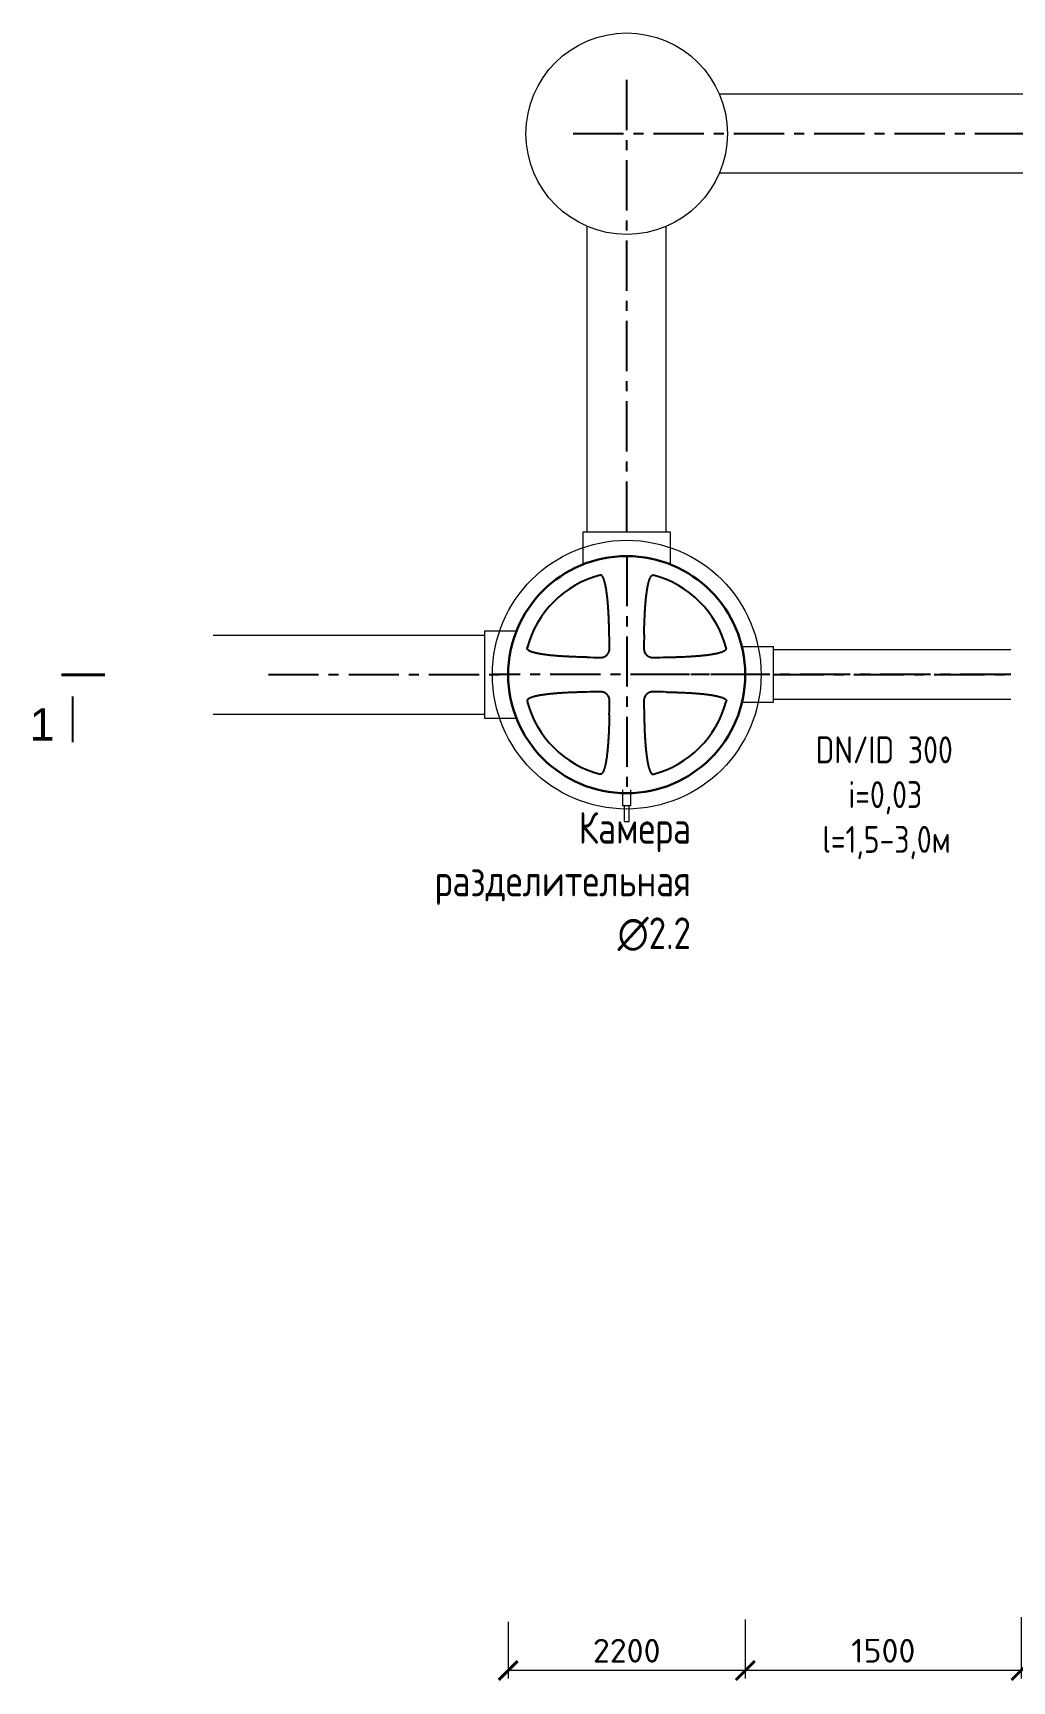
# Model space of a CAD drawing. Header units: millimetres. Extents: x 313506 to 417817, y -39276 to 9875.
# Drawn here: x 313506 to 319700, y -39276 to -28850 of the extents above; entities that cross this region are included whole.
import ezdxf

# ---------------------------------------------------------------- set-up
doc = ezdxf.new("R2010")
doc.units = ezdxf.units.MM
doc.linetypes.add('осевая', pattern=[50.8, 31.75, -6.35, 6.35, -6.35])
doc.layers.add('Системный слой', color=7, linetype='Continuous')
doc.styles.add('ARTEM Arial', font='simplex.shx')
doc.styles.add('ARTEM GOST', font='GOST_A.TTF')
doc.dimstyles.new('ARTEM', dxfattribs={"dimtxt": 70, "dimasz": 50, "dimexe": 35, "dimexo": 15, "dimgap": 10, "dimtad": 1, "dimdec": 0, "dimtxsty": 'ARTEM Arial', "dimcen": 2.5, "dimclrd": 7, "dimclre": 7, "dimclrt": 7, "dimadec": 0, "dimazin": 0, "dimtfac": 1, "dimtdec": 0, "dimtmove": 0, "dimatfit": 3, "dimfxl": 1, "dimlwd": 15, "dimlwe": 15, "dimarcsym": 0})

# ---------------------------------------------------------------- blocks, each defined once
blk = doc.blocks.new('_ArchTick')
at = {"color": 0, "linetype": 'ByBlock', "const_width": 0.15}
blk.add_lwpolyline([(-0.5, -0.5), (0.5, 0.5)], dxfattribs=at)
blk = doc.blocks.new('*D345')
at = {"color": 7, "lineweight": 15, "transparency": 16777216}
for p, q in [((319757, -38872), (319757, -39259)), ((327757, -38887), (327757, -39259)), ((327757, -39209), (319757, -39209))]:
    blk.add_line(p, q, dxfattribs=at)
at = {"layer": 'Defpoints', "color": 0, "lineweight": 20, "transparency": 16777216}
for p in [(319757, -38857), (327757, -38872), (319757, -39209)]:
    blk.add_point(p, dxfattribs=at)
at = {"color": 7, "lineweight": 15, "transparency": 16777216, "xscale": 120, "yscale": 120, "zscale": 120, "rotation": 180}
blk.add_blockref('_ArchTick', (319757, -39209), dxfattribs=at)
at = {"color": 7, "lineweight": 15, "transparency": 16777216, "xscale": 120, "yscale": 120, "zscale": 120}
blk.add_blockref('_ArchTick', (327757, -39209), dxfattribs=at)
at = {"color": 7, "lineweight": 20, "transparency": 16777216, "insert": (323757, -39084), "char_height": 150, "attachment_point": 5, "style": 'ARTEM Arial'}
blk.add_mtext('8000', dxfattribs=at)
blk = doc.blocks.new('*D397')
at = {"color": 7, "lineweight": 15, "transparency": 16777216}
for p, q in [((319757, -38887), (319757, -39259)), ((318012, -38902), (318012, -39259)), ((319757, -39209), (318012, -39209))]:
    blk.add_line(p, q, dxfattribs=at)
at = {"layer": 'Defpoints', "color": 0, "lineweight": 20, "transparency": 16777216}
for p in [(318012, -38887), (319757, -38872), (318012, -39209)]:
    blk.add_point(p, dxfattribs=at)
at = {"color": 7, "lineweight": 15, "transparency": 16777216, "xscale": 120, "yscale": 120, "zscale": 120, "rotation": 180}
blk.add_blockref('_ArchTick', (318012, -39209), dxfattribs=at)
at = {"color": 7, "lineweight": 15, "transparency": 16777216, "xscale": 120, "yscale": 120, "zscale": 120}
blk.add_blockref('_ArchTick', (319757, -39209), dxfattribs=at)
at = {"color": 7, "lineweight": 20, "transparency": 16777216, "insert": (318885, -39084), "char_height": 150, "attachment_point": 5, "style": 'ARTEM Arial'}
blk.add_mtext('1500', dxfattribs=at)
blk = doc.blocks.new('*D398')
at = {"color": 7, "lineweight": 15, "transparency": 16777216}
for p, q in [((318012, -38887), (318012, -39259)), ((316512, -38902), (316512, -39259)), ((318012, -39209), (316512, -39209))]:
    blk.add_line(p, q, dxfattribs=at)
at = {"layer": 'Defpoints', "color": 0, "lineweight": 20, "transparency": 16777216}
for p in [(316512, -38887), (318012, -38872), (316512, -39209)]:
    blk.add_point(p, dxfattribs=at)
at = {"color": 7, "lineweight": 15, "transparency": 16777216, "xscale": 120, "yscale": 120, "zscale": 120, "rotation": 180}
blk.add_blockref('_ArchTick', (316512, -39209), dxfattribs=at)
at = {"color": 7, "lineweight": 15, "transparency": 16777216, "xscale": 120, "yscale": 120, "zscale": 120}
blk.add_blockref('_ArchTick', (318012, -39209), dxfattribs=at)
at = {"color": 7, "lineweight": 20, "transparency": 16777216, "insert": (317262, -39084), "char_height": 150, "attachment_point": 5, "style": 'ARTEM Arial'}
blk.add_mtext('2200', dxfattribs=at)

msp = doc.modelspace()

# ---------------------------------------------------------------- linework, layer by layer
at = {"color": 1, "linetype": 'осевая', "lineweight": 25, "ltscale": 10}
for p, q in [((317261.9, -32004.6), (317261.9, -29086.7)), ((345689.5, -29486.7), (316861.9, -29486.7)), ((317261.9, -32159.1), (317261.9, -33659.1)), ((314995.2, -32909.1), (316495.2, -32909.1)), ((318111.9, -32909.1), (316411.9, -32909.1)), ((319691.2, -32909.1), (317391.2, -32909.1)), ((318191.2, -32909.1), (319691.2, -32909.1))]:
    msp.add_line(p, q, dxfattribs=at)
at = {"lineweight": 20}
for p, q in [((344466.3, -29236.7), (317848, -29236.7)), ((344466.3, -29736.7), (317848, -29736.7)), ((317011.9, -32004.6), (317011.9, -30072.7)), ((317511.9, -32004.6), (317511.9, -30072.7)), ((314645.2, -32659.1), (316362.8, -32659.1)), ((319691.2, -32751.6), (318191.2, -32751.6)), ((319691.2, -33066.6), (318191.2, -33066.6)), ((314645.2, -33159.1), (316362.8, -33159.1)), ((317236.9, -33738.6), (317236.9, -33638.6))]:
    msp.add_line(p, q, dxfattribs=at)
at = {"color": 1, "lineweight": 40}
msp.add_line((313687.2, -32910.4), (313960.2, -32910.4), dxfattribs=at)
at = {"lineweight": 20}
for points in [[(316986.9, -32204.6), (316986.9, -32004.6), (317536.9, -32004.6), (317536.9, -32204.6)], [(316562.8, -32634.1), (316362.8, -32634.1), (316362.8, -33184.1), (316562.8, -33184.1)], [(317991.2, -33084.1), (318191.2, -33084.1), (318191.2, -32734.1), (317991.2, -32734.1)], [(317286.9, -33638.6), (317286.9, -33738.6), (317236.9, -33738.6)], [(317277.9, -33738.6), (317245.9, -33738.6), (317245.9, -33838.6), (317277.9, -33838.6), (317277.9, -33738.6)]]:
    msp.add_lwpolyline(points, dxfattribs=at)
at = {"color": 1, "linetype": 'ByBlock', "lineweight": -2}
msp.add_lwpolyline([(313755.4, -33046.9), (313755.4, -33336.3)], dxfattribs=at)
at = {"lineweight": 20}
for centre, radius in [((317261.9, -29486.7), 637.1), ((317261.9, -32909.1), 850)]:
    msp.add_circle(centre, radius, dxfattribs=at)
at = {"layer": 'Системный слой', "color": 7, "lineweight": 30}
msp.add_circle((317261.9, -32909.1), 750, dxfattribs=at)
at = {"layer": 'Системный слой', "color": 7, "lineweight": 25}
for start, end in [(104.99428, 165.00572), (14.99428, 75.00572), (194.99428, 255.00572), (284.99428, 345.00572)]:
    msp.add_arc((317261.9, -32909.1), 652.3, start, end, dxfattribs=at)
for centre, major_axis, start_param, end_param in [((315792.1, -32909.1), (0, 3983.8), -1.5288083, -1.507354), ((318731.8, -32909.1), (0, -3983.8), -1.6342386, -1.6127844), ((317261.9, -31439.2), (3983.8, 0), -1.6342386, -1.6127844), ((317261.9, -31439.2), (3983.8, 0), -1.5288083, -1.507354), ((317261.9, -34378.9), (-3983.8, 0), -1.5288083, -1.507354), ((317261.9, -34378.9), (-3983.8, 0), -1.6342386, -1.6127844), ((315792.1, -32909.1), (0, 3983.8), -1.6342386, -1.6127844), ((318731.8, -32909.1), (0, -3983.8), -1.5288083, -1.507354)]:
    msp.add_ellipse(centre, major_axis=major_axis, ratio=0.3420201, start_param=start_param, end_param=end_param, dxfattribs=at)
for points, knots in [([(317151.9, -32656.5), (317151.8, -32649.7), (317151.4, -32636.1), (317150.9, -32615.3), (317150.3, -32597.6), (317149.8, -32583.1), (317149.4, -32571.9), (317149, -32560.5), (317148.5, -32548.9), (317147.9, -32537.2), (317147.3, -32525.2), (317146.6, -32513.2), (317145.9, -32501), (317145.1, -32488.8), (317144.3, -32476.6), (317143.3, -32464.4), (317142.3, -32452.4), (317141.3, -32440.5), (317140.1, -32428.9), (317138.9, -32417.6), (317137.7, -32406.6), (317136.3, -32395.9), (317134.9, -32385.5), (317133.4, -32375.5), (317131.9, -32365.8), (317130.3, -32356.8), (317128.6, -32348.3), (317127, -32340.5), (317125.3, -32333.2), (317123.7, -32326.7), (317122, -32320.6), (317120.4, -32315.1), (317118.7, -32310.1), (317117.2, -32305.7), (317115.7, -32301.8), (317114.3, -32298.5), (317112.9, -32295.6), (317111.7, -32293.3), (317110.6, -32291.2), (317109.5, -32289.5), (317108.5, -32287.9), (317107.6, -32286.6), (317106.7, -32285.5), (317106, -32284.6), (317105.3, -32283.8), (317104.7, -32283.2), (317104.1, -32282.6), (317103.6, -32282.2), (317103.1, -32281.7), (317102.7, -32281.4), (317102.2, -32281), (317101.8, -32280.7), (317101.4, -32280.5), (317100.9, -32280.2), (317100.4, -32279.9), (317099.8, -32279.6), (317099.1, -32279.3), (317098.4, -32279.1), (317097.5, -32278.8), (317096.5, -32278.7), (317095.5, -32278.6), (317094.6, -32278.7), (317093.8, -32278.8), (317093.3, -32278.9), (317093.2, -32279)], [0, 0, 0, 0, 3.3465215, 6.7668481, 10.2915295, 12.1064704, 13.9667285, 15.8422721, 17.7603289, 19.7057234, 21.6905514, 23.6874947, 25.7055973, 27.7326877, 29.7656162, 31.7952757, 33.7955245, 35.7695807, 37.6943489, 39.5961389, 41.4313009, 43.2229567, 44.9506276, 46.6578929, 48.2718605, 49.8130927, 51.2286775, 52.5916245, 53.8146708, 54.9501107, 55.9637081, 56.9416807, 57.8073288, 58.5954523, 59.2603872, 59.8807831, 60.3931235, 60.8425706, 61.2130615, 61.5668145, 61.8715192, 62.1433392, 62.3649958, 62.5683806, 62.7332247, 62.8775336, 62.9981055, 63.1158041, 63.2233857, 63.3237995, 63.4127333, 63.4971935, 63.579124, 63.6628029, 63.7756374, 63.8878255, 63.9983948, 64.1087959, 64.2603023, 64.4493689, 64.6275078, 64.7505276, 64.9338792, 65, 65, 65, 65]), ([(317372, -32656.5), (317372.1, -32649.7), (317372.4, -32636.1), (317373, -32615.3), (317373.5, -32597.7), (317374, -32583.2), (317374.5, -32572.1), (317375, -32559.4), (317375.6, -32545.2), (317376.4, -32529.5), (317377.2, -32514.9), (317378, -32501.5), (317378.7, -32489.4), (317379.6, -32477.2), (317380.5, -32465), (317381.5, -32453), (317382.5, -32441.2), (317383.7, -32429.7), (317384.9, -32418.4), (317386.1, -32407.3), (317387.5, -32396.7), (317388.9, -32386.3), (317390.3, -32376.2), (317391.9, -32366.6), (317393.5, -32357.6), (317395.1, -32349), (317396.7, -32341.2), (317398.4, -32333.9), (317400, -32327.3), (317401.7, -32321.2), (317403.3, -32315.6), (317405, -32310.5), (317406.6, -32306.1), (317408.1, -32302.2), (317409.5, -32298.8), (317410.9, -32295.9), (317412.1, -32293.5), (317413.2, -32291.4), (317414.3, -32289.5), (317415.4, -32287.9), (317416.3, -32286.6), (317417.2, -32285.5), (317417.9, -32284.6), (317418.6, -32283.8), (317419.2, -32283.2), (317419.8, -32282.6), (317420.3, -32282.2), (317420.8, -32281.7), (317421.2, -32281.4), (317421.7, -32281), (317422.1, -32280.7), (317422.5, -32280.5), (317423, -32280.2), (317423.5, -32279.9), (317424.1, -32279.6), (317424.8, -32279.3), (317425.5, -32279.1), (317426.3, -32278.8), (317427.4, -32278.7), (317428.3, -32278.6), (317429.3, -32278.7), (317430.1, -32278.8), (317430.6, -32278.9), (317430.7, -32279)], [0, 0, 0, 0, 3.2943716, 6.6585915, 10.1215927, 11.902894, 13.7271076, 15.5658058, 18.0891991, 20.6508822, 23.2507381, 25.2279246, 27.2144775, 29.2078447, 31.1985159, 33.161939, 35.1007488, 36.9928524, 38.8630102, 40.6689126, 42.4327097, 44.1343118, 45.8159562, 47.4063195, 48.9255295, 50.3219054, 51.6668058, 52.8753852, 53.9986841, 55.003566, 55.9738875, 56.8348532, 57.6202521, 58.2852146, 58.9065394, 59.4210267, 59.8730966, 60.246259, 60.6021554, 60.9080409, 61.1803067, 61.4014635, 61.6040479, 61.7675167, 61.9101854, 62.0289013, 62.1447898, 62.2507181, 62.349589, 62.4371557, 62.5203167, 62.6009861, 62.6833765, 62.7944738, 62.9049352, 63.0138034, 63.1225064, 63.2716822, 63.4578401, 63.6332385, 63.7543657, 63.9348964, 64, 64, 64, 64]), ([(317009.4, -32799), (317002.8, -32798.9), (316989.5, -32798.6), (316972.9, -32798.1), (316957.1, -32797.7), (316940.3, -32797.1), (316918.5, -32796.3), (316895.4, -32795.3), (316875.2, -32794.3), (316858.9, -32793.3), (316845.5, -32792.5), (316832.9, -32791.6), (316820.8, -32790.7), (316808.8, -32789.7), (316797, -32788.7), (316785.3, -32787.6), (316773.9, -32786.4), (316762.8, -32785.2), (316752, -32783.9), (316741.4, -32782.4), (316731.3, -32781), (316721.5, -32779.4), (316712.2, -32777.8), (316703.5, -32776.2), (316695.5, -32774.6), (316688, -32772.9), (316681.3, -32771.2), (316675, -32769.6), (316669.3, -32767.9), (316664.1, -32766.2), (316659.5, -32764.6), (316655.5, -32763.1), (316652, -32761.6), (316649, -32760.3), (316646.5, -32759), (316644.4, -32757.8), (316642.5, -32756.7), (316640.9, -32755.7), (316639.5, -32754.7), (316638.4, -32753.9), (316637.5, -32753.1), (316636.7, -32752.4), (316636.1, -32751.8), (316635.5, -32751.2), (316635.1, -32750.7), (316634.6, -32750.2), (316634.3, -32749.8), (316633.9, -32749.3), (316633.6, -32748.9), (316633.4, -32748.5), (316633.1, -32748), (316632.8, -32747.5), (316632.5, -32746.9), (316632.2, -32746.2), (316631.9, -32745.5), (316631.7, -32744.7), (316631.6, -32743.6), (316631.5, -32742.7), (316631.6, -32741.7), (316631.7, -32740.9), (316631.8, -32740.4), (316631.9, -32740.3)], [0, 0, 0, 0, 3.0982613, 6.2702574, 7.8858737, 10.5221579, 14.2220879, 18.2111893, 21.4832198, 23.791405, 25.9105598, 27.8392399, 29.7662872, 31.6708084, 33.5543737, 35.397495, 37.221269, 38.9875392, 40.7158711, 42.3877271, 44.0412422, 45.6082486, 47.1072891, 48.4883276, 49.8195001, 51.0178637, 52.1327945, 53.1313226, 54.0954684, 54.950922, 55.7313339, 56.3921393, 57.0095647, 57.5204785, 57.9691358, 58.3388872, 58.6911327, 58.9932384, 59.2615509, 59.4786619, 59.6772082, 59.836711, 59.9754917, 60.0904961, 60.2027633, 60.305383, 60.4011659, 60.4859972, 60.5665596, 60.6447075, 60.7245223, 60.8321465, 60.9391555, 61.0446214, 61.1499278, 61.2944421, 61.4747827, 61.6446997, 61.7620417, 61.9369309, 62, 62, 62, 62]), ([(317094.7, -32800.6), (317095.8, -32800.6), (317097.9, -32800.6), (317101, -32800.4), (317104.1, -32800), (317107.2, -32799.5), (317110.4, -32798.9), (317113.4, -32798.1), (317116.4, -32797.1), (317119.4, -32796), (317122.2, -32794.7), (317124.9, -32793.3), (317127.5, -32791.7), (317130, -32790.1), (317132.3, -32788.3), (317134.5, -32786.5), (317136.5, -32784.7), (317138.3, -32782.8), (317140, -32780.9), (317141.7, -32778.9), (317143.2, -32776.8), (317144.6, -32774.5), (317145.8, -32772.6), (317147.1, -32770.3), (317148.4, -32767.6), (317149.7, -32764.4), (317150.7, -32761.2), (317151.5, -32758.5), (317152.2, -32755.6), (317152.8, -32752.4), (317153.2, -32748.7), (317153.4, -32745.1), (317153.5, -32742.9), (317153.5, -32741.8)], [0, 0, 0, 0, 1.1608265, 2.2936222, 3.4356303, 4.5887559, 5.7462462, 6.9053479, 8.0604689, 9.206891, 10.3412235, 11.4572395, 12.5542351, 13.6331633, 14.6976154, 15.7305594, 16.7305746, 17.6845613, 18.6048832, 19.4900609, 20.5786227, 21.4599157, 22.3810375, 23.1133185, 24.320591, 25.6274367, 26.8323757, 28.0128408, 28.7200011, 30.0618858, 31.5922991, 32.7990708, 34, 34, 34, 34]), ([(317370.4, -32741.8), (317370.4, -32742.9), (317370.4, -32745), (317370.6, -32748.1), (317371, -32751.2), (317371.4, -32754.4), (317372.1, -32757.5), (317372.9, -32760.5), (317373.9, -32763.5), (317375, -32766.5), (317376.3, -32769.3), (317377.7, -32772), (317379.3, -32774.6), (317380.9, -32777.1), (317382.6, -32779.4), (317384.5, -32781.6), (317386.3, -32783.6), (317388.2, -32785.4), (317390.1, -32787.1), (317392.1, -32788.8), (317394.2, -32790.3), (317396.4, -32791.8), (317398.4, -32792.9), (317400.7, -32794.2), (317403.4, -32795.5), (317406.6, -32796.8), (317409.8, -32797.9), (317412.5, -32798.6), (317415.4, -32799.3), (317418.6, -32799.9), (317422.3, -32800.3), (317425.9, -32800.6), (317428.1, -32800.6), (317429.2, -32800.6)], [0, 0, 0, 0, 1.1608265, 2.2936222, 3.4356303, 4.5887559, 5.7462462, 6.9053479, 8.0604689, 9.206891, 10.3412235, 11.4572395, 12.5542351, 13.6331633, 14.6976154, 15.7305594, 16.7305746, 17.6845613, 18.6048832, 19.4900609, 20.5786227, 21.4599157, 22.3810375, 23.1133185, 24.320591, 25.6274367, 26.8323757, 28.0128408, 28.7200011, 30.0618858, 31.5922991, 32.7990708, 34, 34, 34, 34]), ([(317514.5, -32799), (317520.9, -32798.9), (317533.9, -32798.6), (317550.2, -32798.1), (317565.6, -32797.7), (317582.1, -32797.2), (317603.5, -32796.4), (317626.3, -32795.4), (317646.2, -32794.4), (317662.2, -32793.5), (317675.5, -32792.7), (317688, -32791.8), (317700, -32790.9), (317712, -32790), (317723.8, -32789), (317735.5, -32787.9), (317746.9, -32786.7), (317758.1, -32785.5), (317768.9, -32784.2), (317779.5, -32782.8), (317789.8, -32781.4), (317799.7, -32779.9), (317809, -32778.3), (317817.8, -32776.7), (317826, -32775.1), (317833.6, -32773.4), (317840.5, -32771.8), (317846.9, -32770.1), (317852.8, -32768.4), (317858.1, -32766.8), (317862.9, -32765.2), (317867.1, -32763.6), (317870.7, -32762.1), (317873.8, -32760.7), (317876.4, -32759.5), (317878.7, -32758.3), (317880.7, -32757.1), (317882.4, -32756.1), (317883.9, -32755.1), (317885.1, -32754.2), (317886.1, -32753.4), (317886.9, -32752.7), (317887.6, -32752), (317888.1, -32751.5), (317888.6, -32750.9), (317889.1, -32750.4), (317889.5, -32749.9), (317889.9, -32749.5), (317890.2, -32749), (317890.5, -32748.6), (317890.8, -32748.1), (317891.1, -32747.5), (317891.4, -32746.9), (317891.7, -32746.3), (317891.9, -32745.5), (317892.2, -32744.7), (317892.3, -32743.6), (317892.4, -32742.7), (317892.3, -32741.7), (317892.2, -32740.9), (317892.1, -32740.4), (317892, -32740.3)], [0, 0, 0, 0, 3.0276505, 6.130095, 7.7113563, 10.2957209, 13.9293062, 17.852185, 21.0758476, 23.3565556, 25.4545672, 27.3697426, 29.28457, 31.1812631, 33.0601024, 34.9034142, 36.7292307, 38.5016908, 40.2385724, 41.9218716, 43.5874153, 45.168284, 46.6824449, 48.0806405, 49.429669, 50.6480015, 51.7842201, 52.8059212, 53.7937429, 54.6734516, 55.4782366, 56.1632927, 56.8046696, 57.3381029, 57.808296, 58.1973566, 58.567882, 58.8859249, 59.1678185, 59.3959478, 59.6049565, 59.772794, 59.9189297, 60.0403321, 60.1589222, 60.267663, 60.3693442, 60.4596161, 60.5454018, 60.6281568, 60.7123159, 60.8243761, 60.9350032, 61.0432244, 61.1494624, 61.2944413, 61.4747832, 61.6446996, 61.7620417, 61.9369313, 62, 62, 62, 62]), ([(317009.4, -33019.1), (317002.8, -33019.2), (316989.5, -33019.5), (316972.9, -33020), (316957.1, -33020.4), (316940.3, -33021), (316918.5, -33021.8), (316895.4, -33022.8), (316875.2, -33023.8), (316858.9, -33024.8), (316845.5, -33025.6), (316832.9, -33026.5), (316820.8, -33027.4), (316808.8, -33028.4), (316797, -33029.4), (316785.3, -33030.5), (316773.9, -33031.7), (316762.8, -33032.9), (316752, -33034.3), (316741.4, -33035.7), (316731.3, -33037.1), (316721.5, -33038.7), (316712.2, -33040.3), (316703.5, -33041.9), (316695.5, -33043.5), (316688, -33045.2), (316681.3, -33046.9), (316675, -33048.5), (316669.3, -33050.2), (316664.1, -33051.9), (316659.5, -33053.5), (316655.5, -33055), (316652, -33056.5), (316649, -33057.8), (316646.5, -33059.1), (316644.4, -33060.3), (316642.5, -33061.4), (316640.9, -33062.4), (316639.5, -33063.4), (316638.4, -33064.2), (316637.5, -33065), (316636.7, -33065.7), (316636.1, -33066.3), (316635.5, -33066.9), (316635.1, -33067.4), (316634.6, -33067.9), (316634.3, -33068.3), (316633.9, -33068.8), (316633.6, -33069.2), (316633.4, -33069.6), (316633.1, -33070.1), (316632.8, -33070.6), (316632.5, -33071.2), (316632.2, -33071.9), (316631.9, -33072.6), (316631.7, -33073.4), (316631.6, -33074.5), (316631.5, -33075.5), (316631.6, -33076.4), (316631.7, -33077.2), (316631.8, -33077.7), (316631.9, -33077.8)], [0, 0, 0, 0, 3.0982613, 6.2702574, 7.8858737, 10.522158, 14.222088, 18.2111893, 21.4832198, 23.791405, 25.9105598, 27.8392399, 29.7662872, 31.6708084, 33.5543737, 35.397495, 37.2212708, 38.9875392, 40.7158685, 42.3877272, 44.0412423, 45.6082486, 47.1072891, 48.4883276, 49.8195001, 51.0178637, 52.1327945, 53.1313226, 54.0954684, 54.950922, 55.7313339, 56.3921393, 57.0095647, 57.5204785, 57.9691358, 58.3388872, 58.6911327, 58.9932384, 59.2615509, 59.4786619, 59.6772082, 59.836711, 59.9754917, 60.0904961, 60.2027633, 60.305383, 60.4011659, 60.4859972, 60.5665596, 60.6447075, 60.7245223, 60.8321465, 60.9391555, 61.0446214, 61.1499278, 61.2944421, 61.4747827, 61.6446997, 61.7620417, 61.9369309, 62, 62, 62, 62]), ([(317153.5, -33076.3), (317153.5, -33075.2), (317153.4, -33073.1), (317153.3, -33070), (317152.9, -33066.9), (317152.4, -33063.7), (317151.8, -33060.6), (317151, -33057.6), (317150, -33054.6), (317148.8, -33051.6), (317147.6, -33048.8), (317146.2, -33046.1), (317144.6, -33043.5), (317143, -33041), (317141.2, -33038.7), (317139.4, -33036.5), (317137.6, -33034.5), (317135.7, -33032.7), (317133.8, -33031), (317131.8, -33029.3), (317129.6, -33027.8), (317127.4, -33026.3), (317125.4, -33025.2), (317123.1, -33023.9), (317120.5, -33022.6), (317117.3, -33021.3), (317114.1, -33020.2), (317111.4, -33019.5), (317108.5, -33018.8), (317105.3, -33018.2), (317101.6, -33017.8), (317098, -33017.5), (317095.8, -33017.5), (317094.7, -33017.5)], [0, 0, 0, 0, 1.1608265, 2.2936222, 3.4356303, 4.5887559, 5.7462462, 6.9053479, 8.0604689, 9.206891, 10.3412235, 11.4572395, 12.5542351, 13.6331633, 14.6976154, 15.7305594, 16.7305746, 17.6845613, 18.6048832, 19.4900609, 20.5786227, 21.4599157, 22.3810375, 23.1133185, 24.320591, 25.6274367, 26.8323757, 28.0128408, 28.7200011, 30.0618858, 31.5922991, 32.7990708, 34, 34, 34, 34]), ([(317429.2, -33017.5), (317428.1, -33017.5), (317426, -33017.5), (317422.9, -33017.7), (317419.8, -33018.1), (317416.6, -33018.6), (317413.5, -33019.2), (317410.5, -33020), (317407.5, -33021), (317404.5, -33022.1), (317401.7, -33023.4), (317399, -33024.8), (317396.4, -33026.4), (317393.9, -33028), (317391.6, -33029.7), (317389.5, -33031.5), (317387.5, -33033.3), (317385.5, -33035.4), (317383.7, -33037.4), (317381.9, -33039.7), (317380.2, -33042), (317378.5, -33044.7), (317377.1, -33047.4), (317375.8, -33049.9), (317374.7, -33052.6), (317373.7, -33055.1), (317372.8, -33058), (317372.1, -33060.5), (317371.6, -33063.3), (317371.1, -33065.9), (317370.7, -33069.1), (317370.4, -33072.7), (317370.4, -33075.1), (317370.4, -33076.3)], [0, 0, 0, 0, 1.1608245, 2.2936194, 3.435628, 4.5887567, 5.7462521, 6.9053577, 8.0604776, 9.2068891, 10.3412031, 11.4572048, 12.5542046, 13.6331691, 14.695741, 15.7170683, 16.6917505, 17.6011083, 18.8769091, 19.6761746, 20.7161897, 22.0270684, 23.2114458, 23.9820116, 25.1138162, 26.3866246, 26.9159817, 28.4529583, 29.2357725, 30.0222257, 31.3536858, 32.7108296, 34, 34, 34, 34]), ([(317514.5, -33019.1), (317520.9, -33019.2), (317533.9, -33019.5), (317550.2, -33020), (317565.6, -33020.4), (317582.1, -33020.9), (317603.5, -33021.7), (317626.3, -33022.7), (317646.2, -33023.7), (317662.2, -33024.6), (317675.5, -33025.4), (317688, -33026.3), (317700, -33027.2), (317712, -33028.1), (317723.8, -33029.1), (317735.5, -33030.2), (317746.9, -33031.4), (317758.1, -33032.6), (317768.9, -33033.9), (317779.5, -33035.3), (317789.8, -33036.7), (317799.7, -33038.2), (317809, -33039.8), (317817.8, -33041.4), (317826, -33043), (317833.6, -33044.7), (317840.5, -33046.3), (317846.9, -33048), (317852.8, -33049.7), (317858.1, -33051.3), (317862.9, -33052.9), (317867.1, -33054.5), (317870.7, -33056), (317873.8, -33057.4), (317876.4, -33058.6), (317878.7, -33059.8), (317880.7, -33061), (317882.4, -33062), (317883.9, -33063), (317885.1, -33063.9), (317886.1, -33064.7), (317886.9, -33065.4), (317887.6, -33066.1), (317888.1, -33066.6), (317888.6, -33067.2), (317889.1, -33067.7), (317889.5, -33068.2), (317889.9, -33068.6), (317890.2, -33069.1), (317890.5, -33069.5), (317890.8, -33070), (317891.1, -33070.6), (317891.4, -33071.2), (317891.7, -33071.8), (317891.9, -33072.6), (317892.2, -33073.4), (317892.3, -33074.5), (317892.4, -33075.5), (317892.3, -33076.4), (317892.2, -33077.2), (317892.1, -33077.7), (317892, -33077.8)], [0, 0, 0, 0, 3.0276505, 6.130095, 7.7113563, 10.2957209, 13.9293062, 17.8521849, 21.0758475, 23.3565556, 25.4545672, 27.3697426, 29.28457, 31.1812631, 33.0601024, 34.9034142, 36.7292307, 38.5016907, 40.2385724, 41.9218716, 43.5874153, 45.168284, 46.6824449, 48.0806405, 49.429669, 50.6480015, 51.7842201, 52.8059212, 53.7937429, 54.6734516, 55.4782366, 56.1632927, 56.8046696, 57.3381029, 57.808296, 58.1973566, 58.567882, 58.8859249, 59.1678185, 59.3959478, 59.6049565, 59.772794, 59.9189297, 60.0403321, 60.1589222, 60.267663, 60.3693442, 60.4596161, 60.5454018, 60.6281568, 60.7123159, 60.8243761, 60.9350032, 61.0432244, 61.1494624, 61.2944413, 61.4747832, 61.6446996, 61.7620417, 61.9369313, 62, 62, 62, 62]), ([(317151.9, -33161.6), (317151.8, -33168.3), (317151.5, -33181.9), (317151, -33198.9), (317150.6, -33213.2), (317150.2, -33225.2), (317149.6, -33240.4), (317148.9, -33258.5), (317148, -33279), (317147, -33297.6), (317146.1, -33313.9), (317145.3, -33327.3), (317144.4, -33339.9), (317143.5, -33352), (317142.5, -33364), (317141.4, -33375.7), (317140.3, -33387.3), (317139.1, -33398.6), (317137.9, -33409.7), (317136.6, -33420.4), (317135.2, -33430.8), (317133.7, -33440.9), (317132.1, -33450.6), (317130.6, -33459.7), (317128.9, -33468.3), (317127.3, -33476.2), (317125.6, -33483.5), (317124, -33490.2), (317122.3, -33496.4), (317120.7, -33502), (317119, -33507.2), (317117.5, -33511.7), (317115.9, -33515.7), (317114.5, -33519.1), (317113.1, -33522), (317111.9, -33524.5), (317110.7, -33526.6), (317109.6, -33528.5), (317108.6, -33530.1), (317107.6, -33531.5), (317106.7, -33532.6), (317106, -33533.5), (317105.3, -33534.3), (317104.7, -33534.9), (317104.1, -33535.5), (317103.6, -33535.9), (317103.1, -33536.4), (317102.7, -33536.7), (317102.2, -33537.1), (317101.8, -33537.4), (317101.4, -33537.6), (317100.9, -33537.9), (317100.4, -33538.2), (317099.8, -33538.5), (317099.1, -33538.8), (317098.4, -33539), (317097.5, -33539.3), (317096.5, -33539.4), (317095.5, -33539.5), (317094.6, -33539.4), (317093.8, -33539.3), (317093.3, -33539.2), (317093.2, -33539.1)], [0, 0, 0, 0, 3.2189231, 6.5068258, 8.1785083, 10.0983025, 12.2523243, 15.4895761, 18.77979, 22.122744, 24.4733361, 26.6278271, 28.5841319, 30.5381738, 32.4670679, 34.3730138, 36.2351572, 38.0766082, 39.8570775, 41.5974923, 43.2785697, 44.9405322, 46.513958, 48.0181443, 49.4025384, 50.7365452, 51.9369494, 53.0536669, 54.0539787, 55.0201673, 55.8782531, 56.6616087, 57.3257748, 57.9466752, 58.461223, 58.9135381, 59.2868944, 59.6426843, 59.9480094, 60.2193464, 60.4391397, 60.6402327, 60.8019817, 60.942838, 61.059698, 61.1737761, 61.2780506, 61.3753779, 61.4615771, 61.5434389, 61.6228474, 61.7039497, 61.8133102, 61.9220452, 62.0292122, 62.136217, 62.2830622, 62.4663114, 62.6389691, 62.7582037, 62.9359137, 63, 63, 63, 63]), ([(317372, -33161.6), (317372.1, -33168.5), (317372.4, -33182.3), (317372.9, -33199.7), (317373.4, -33214.3), (317373.7, -33226.4), (317374.3, -33241.8), (317375, -33260), (317376, -33280.6), (317376.9, -33299.3), (317377.9, -33315.6), (317378.8, -33329), (317379.6, -33341.6), (317380.5, -33353.6), (317381.5, -33365.5), (317382.6, -33377.3), (317383.7, -33388.8), (317384.9, -33400), (317386.2, -33411), (317387.5, -33421.6), (317388.9, -33431.9), (317390.3, -33441.8), (317391.9, -33451.4), (317393.5, -33460.4), (317395.1, -33468.9), (317396.7, -33476.7), (317398.3, -33483.9), (317400, -33490.5), (317401.6, -33496.6), (317403.2, -33502.2), (317404.9, -33507.3), (317406.5, -33511.7), (317408, -33515.7), (317409.4, -33519.1), (317410.8, -33522.1), (317412, -33524.5), (317413.2, -33526.6), (317414.3, -33528.5), (317415.3, -33530.1), (317416.3, -33531.5), (317417.1, -33532.6), (317417.9, -33533.5), (317418.6, -33534.3), (317419.2, -33534.9), (317419.8, -33535.5), (317420.3, -33535.9), (317420.8, -33536.4), (317421.2, -33536.7), (317421.7, -33537.1), (317422.1, -33537.4), (317422.5, -33537.6), (317423, -33537.9), (317423.5, -33538.2), (317424.1, -33538.5), (317424.8, -33538.8), (317425.5, -33539), (317426.3, -33539.3), (317427.4, -33539.4), (317428.3, -33539.5), (317429.3, -33539.4), (317430.1, -33539.3), (317430.6, -33539.2), (317430.7, -33539.1)], [0, 0, 0, 0, 3.2894258, 6.6410725, 8.3419444, 10.2882543, 12.4674638, 15.7303604, 19.0400426, 22.3962724, 24.7486178, 26.9013003, 28.8517904, 30.7995526, 32.7203925, 34.61697, 36.4675653, 38.2966031, 40.0624855, 41.7870145, 43.4504672, 45.0943851, 46.6493011, 48.1349325, 49.5011342, 50.8173334, 52.0016916, 53.1037188, 54.091658, 55.0464301, 55.8957767, 56.6721277, 57.3318933, 57.9492663, 58.4620513, 58.9134915, 59.2868606, 59.6426608, 59.9479929, 60.2193353, 60.4391321, 60.6402285, 60.8019795, 60.9428371, 61.0596975, 61.1737759, 61.2780506, 61.3753781, 61.4615773, 61.5434391, 61.6228475, 61.7039498, 61.8133102, 61.9220452, 62.0292122, 62.136217, 62.2830622, 62.4663114, 62.6389691, 62.7582037, 62.9359137, 63, 63, 63, 63])]:
    msp.add_open_spline(points, degree=3, knots=knots, dxfattribs=at)

# ---------------------------------------------------------------- texts
at = {"color": 1, "lineweight": 25, "insert": (313643.1, -33122), "char_height": 204.75, "attachment_point": 3}
msp.add_mtext('{\\fArial|b0|i0|c204|p34;1}', dxfattribs=at)
at = {"lineweight": 20, "style": 'ARTEM GOST'}
for s, insert, char_height, width, attachment_point in [('\\pi121.37;DN/ID 300\\P\\pi328.06;i=0,03\\P\\pi163.96;l=1,5-3,0м', (318335.7, -33299.6), 170, 1105.611, 1), ('Камера \\Pразделительная \\P∅2.2', (317668.4, -33778), 200, 3048.508, 3)]:
    msp.add_mtext(s, dxfattribs=dict(at, insert=insert, char_height=char_height, width=width, attachment_point=attachment_point))

# ---------------------------------------------------------------- dimensions: what is measured, and where the dimension line sits
at = {"lineweight": 20}
for base, p1, p2, text, picture, middle in [((316511.9, -39209.3), (318011.9, -38872), (316511.9, -38887), '2200', '*D398', (317261.9, -39084.3)), ((318011.9, -39209.3), (319757.5, -38872), (318011.9, -38887), '1500', '*D397', (318884.7, -39084.3))]:
    dim = msp.add_linear_dim(base=base, p1=p1, p2=p2, angle=180, text=text, dimstyle='ARTEM', override={"dimtxt": 150, "dimasz": 120, "dimexe": 50, "dimgap": 50, "dimblk1": 'ArchTick', "dimblk2": 'ArchTick', "dimsah": 1}, dxfattribs=at)
    dim.commit()
    dim.dimension.update_dxf_attribs({"geometry": picture, "text_midpoint": middle})
dim = msp.add_linear_dim(base=(319757.5, -39209.3), p1=(327757.5, -38872), p2=(319757.5, -38857), angle=180, dimstyle='ARTEM', override={"dimtxt": 150, "dimasz": 120, "dimexe": 50, "dimgap": 50, "dimblk1": 'ArchTick', "dimblk2": 'ArchTick', "dimsah": 1}, dxfattribs=at)
dim.commit()
dim.dimension.update_dxf_attribs({"geometry": '*D345', "text_midpoint": (323757.5, -39084.3)})

doc.saveas('drawing.dxf')
